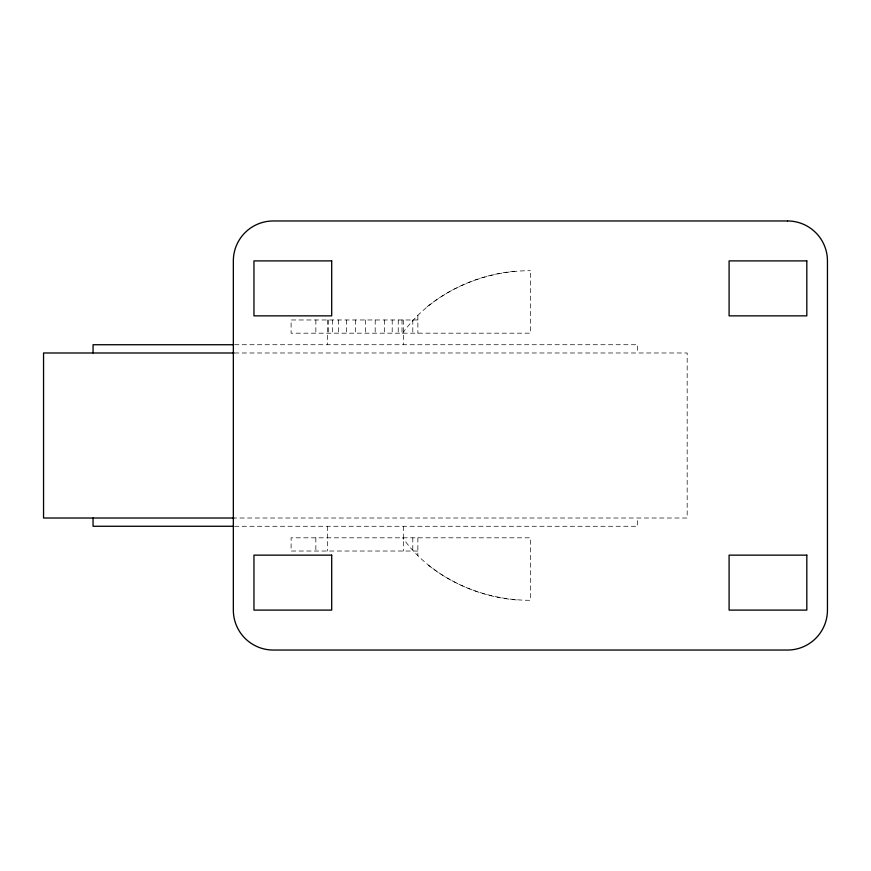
<?xml version="1.0" encoding="UTF-8"?>
<svg xmlns="http://www.w3.org/2000/svg" width="871" height="871" viewBox="0 0 871 871"><rect width="100%" height="100%" fill="white"/><g stroke="black" fill="none" stroke-linecap="round" stroke-linejoin="round"><path stroke-width="0.65" stroke-dasharray="4.36 3.27" d="M402.663 333.179C431.319 292.917 481.543 270.598 530.395 270.707M417.873 319.973L291.099 319.973L291.099 333.179L530.395 333.179L530.395 272.416M234.539 344.731L637.659 344.731L637.659 352.984M234.539 352.984L687.175 352.984L687.175 518.016L234.539 518.016M234.539 526.269L637.659 526.269L637.659 518.016M417.873 551.027L291.099 551.027L291.099 537.821L530.395 537.821L530.395 600.293C481.543 600.402 431.319 578.083 402.663 537.821M417.873 315.302L417.873 333.179M417.873 537.821L417.873 555.698M412.8 319.973L412.8 333.179M412.8 537.821L412.8 551.027M403.317 319.973L403.317 344.731M403.317 526.269L403.317 551.027M402.021 319.973L402.021 333.179M398.232 319.973L398.232 333.179M392.2 319.973L392.2 333.179M384.34 319.973L384.34 333.179M375.183 319.973L375.183 333.179M365.363 319.973L365.363 333.179M355.542 319.973L355.542 333.179M346.386 319.973L346.386 333.179M338.525 319.973L338.525 333.179M332.493 319.973L332.493 333.179M328.694 319.973L328.694 333.179M327.409 319.973L327.409 344.731M327.409 526.269L327.409 551.027M315.857 319.973L315.857 333.179M315.857 537.821L315.857 551.027M516.416 599.934A165.033 165.033 0 0 1 427.128 564.234M427.128 306.766A165.033 165.033 0 0 1 516.416 271.066"/><path stroke-width="1.31" d="M233.199 344.731L93.055 344.731L93.055 352.984M234.125 352.984L43.55 352.984L43.55 518.016L234.125 518.016M233.199 526.269L93.055 526.269L93.055 518.016M787.515 220.962L273.276 220.962A39.935 39.935 0 0 0 233.341 260.897L233.341 610.103A39.935 39.935 0 0 0 273.276 650.038L787.515 650.038A39.935 39.935 0 0 0 827.45 610.103L827.45 260.897A39.935 39.935 0 0 0 787.515 220.962M331.699 260.897L253.962 260.897L253.962 315.857L331.699 315.857L331.699 260.897M806.818 260.897L729.092 260.897L729.092 315.857L806.818 315.857L806.818 260.897M331.699 555.143L253.962 555.143L253.962 610.103L331.699 610.103L331.699 555.143M806.818 555.143L729.092 555.143L729.092 610.103L806.818 610.103L806.818 555.143"/></g></svg>
